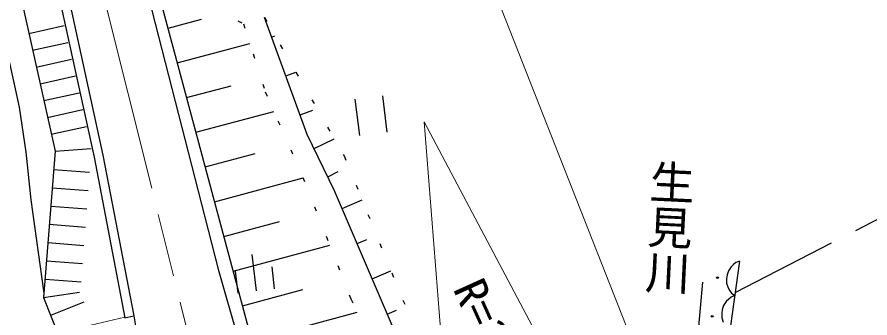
# Model space of a CAD drawing. Units: millimetres, scale not verified. Extents: x 40000 to 680000, y 20000 to 380000.
# Drawn here: x 379034 to 426227, y 270739 to 287409 of the extents above; entities that cross this region are included whole.
import ezdxf
from ezdxf.enums import TextEntityAlignment as Align

# ---------------------------------------------------------------- set-up
doc = ezdxf.new("R2010")
doc.units = ezdxf.units.MM
doc.header["$LTSCALE"] = 1000
for name, pattern in [('CHAIN', [18.5, 12, -1.5, 3.5, -1.5]), ('DASHED', [7.5, 6, -1.5]), ('DOTTED', [1.75, 0.25, -1.5])]:
    doc.linetypes.add(name, pattern=pattern)
for name, color, linetype, lineweight in [('M-BGD', 7, 'Continuous', 25), ('M-BMK', 2, 'CHAIN', 13), ('M-BMK-HTXT', 7, 'Continuous', 13), ('M-STR-HTXT', 7, 'Continuous', 13)]:
    doc.layers.add(name, color=color, linetype=linetype, lineweight=lineweight)
doc.styles.add('@ＭＳ ゴシック', font='')
doc.styles.add('ＭＳ ゴシック', font='')
doc.styles.get('@ＭＳ ゴシック').set_extended_font_data('@MS Gothic')
doc.styles.get('ＭＳ ゴシック').set_extended_font_data('MS Gothic')

msp = doc.modelspace()

# ---------------------------------------------------------------- linework, layer by layer
at = {"layer": 'M-BGD'}
for p, q in [((385866, 290207), (390168, 273449)), ((392285, 268531), (386612, 289674)), ((381272, 288927), (383295, 279648)), ((381761, 289034), (383785, 279749)), ((379271, 288370), (381135, 279980)), ((379685, 286505), (381639, 286939)), ((387386, 286791), (389236, 287287)), ((395093, 280909), (392723, 287380)), ((379892, 285573), (381846, 286007)), ((393118, 286302), (393304, 286370)), ((387901, 284869), (391914, 285945)), ((380099, 284641), (382053, 285075)), ((380306, 283709), (382260, 284143)), ((393908, 284144), (394467, 284349)), ((380513, 282777), (382467, 283211)), ((388417, 282946), (390877, 283606)), ((397730, 282864), (397976, 280840)), ((399514, 281027), (399268, 283051)), ((380721, 281845), (382674, 282279)), ((394698, 281987), (395402, 282245)), ((388933, 281024), (393243, 282181)), ((380928, 280912), (382881, 281346)), ((396597, 277785), (395093, 280909)), ((395469, 280128), (396586, 280666)), ((381135, 279980), (380503, 271876)), ((381135, 279980), (383131, 280121)), ((383295, 279648), (385003, 270755)), ((383785, 279749), (385494, 270850)), ((389449, 279102), (392211, 279843)), ((381056, 278967), (383051, 278812)), ((389964, 277180), (394862, 278494)), ((396221, 278566), (396798, 278844)), ((380977, 277954), (382972, 277799)), ((401609, 266079), (396597, 277785)), ((397015, 276810), (398123, 277284)), ((380898, 276941), (382893, 276786)), ((390480, 275258), (393550, 276082)), ((380819, 275928), (382814, 275773)), ((380740, 274915), (382735, 274760)), ((390996, 273336), (396332, 274767)), ((397850, 274859), (398387, 275088)), ((392017, 274260), (392256, 272235)), ((380661, 273902), (382656, 273747)), ((419016, 273894), (416889, 258595)), ((418808, 273805), (418677, 273706)), ((419016, 273894), (418808, 273805)), ((390168, 273449), (392519, 265161)), ((391100, 273331), (391243, 272116)), ((393126, 273569), (393269, 272354)), ((398685, 272908), (399724, 273352)), ((418393, 273355), (418323, 273130)), ((418540, 273569), (418393, 273355)), ((418677, 273706), (418540, 273569)), ((380582, 272889), (382577, 272733)), ((418323, 273130), (418291, 272899)), ((418291, 272899), (418297, 272664)), ((391511, 271414), (394844, 272308)), ((415718, 258021), (416972, 272718)), ((418297, 272664), (418380, 272417)), ((418380, 272417), (418474, 272248)), ((380503, 271876), (382482, 272175)), ((380503, 271876), (382072, 267922)), ((418541, 271886), (418410, 271787)), ((418474, 272248), (418573, 272117)), ((418749, 271975), (418541, 271886)), ((418573, 272117), (418749, 271975)), ((380895, 270887), (382756, 271625)), ((418126, 271435), (418056, 271210)), ((418273, 271650), (418126, 271435)), ((418410, 271787), (418273, 271650)), ((392027, 269492), (397849, 271054)), ((399521, 270957), (400028, 271174)), ((418056, 271210), (418024, 270980)), ((418024, 270980), (418030, 270745)), ((385003, 270755), (385494, 270850)), ((385494, 270850), (386821, 263059)), ((418030, 270745), (418113, 270498))]:
    msp.add_line(p, q, dxfattribs=at)
at = {"layer": 'M-BGD', "linetype": 'DOTTED'}
for p, q in [((386612, 289674), (391567, 287034)), ((391567, 287034), (392766, 283263)), ((392723, 287380), (397132, 279717)), ((392766, 283263), (394850, 278525)), ((397132, 279717), (400387, 271725)), ((394850, 278525), (397501, 271800)), ((397501, 271800), (400313, 265754)), ((400387, 271725), (403394, 265028))]:
    msp.add_line(p, q, dxfattribs=at)
at = {"layer": 'M-BGD', "linetype": 'DASHED'}
msp.add_line((418774, 272158), (429524, 277693), dxfattribs=at)
at = {"layer": 'M-BGD'}
msp.add_lwpolyline([(377823, 287966), (378544, 285198), (379153, 282410), (379519, 279924), (379800, 277286), (380521, 272105)], dxfattribs=at)
for centre in [(417796, 272972), (417498, 270829)]:
    msp.add_circle(centre, 51, dxfattribs=at)
at = {"layer": 'M-BMK'}
msp.add_line((383582, 289571), (391185, 259050), dxfattribs=at)
at = {"layer": 'M-BMK-HTXT'}
for p, q in [((403949, 251680), (401557, 281601)), ((401557, 281601), (415464, 255359))]:
    msp.add_line(p, q, dxfattribs=at)
at = {"layer": 'M-STR-HTXT'}
for p, q in [((400216, 302193), (413913, 267309)), ((384993, 270787), (363197, 265669))]:
    msp.add_line(p, q, dxfattribs=at)

# ---------------------------------------------------------------- texts
at = {"layer": 'M-BGD', "style": '@ＭＳ ゴシック'}
msp.add_text('生見川', height=1833, rotation=267.262, dxfattribs=at).set_placement((415318, 279509), align=Align.MIDDLE_LEFT)
at = {"layer": 'M-BMK-HTXT', "style": 'ＭＳ ゴシック'}
msp.add_text('R=30', height=1833, rotation=294.362, dxfattribs=at).set_placement((402628, 272137), align=Align.BOTTOM_LEFT)

doc.saveas('drawing.dxf')
